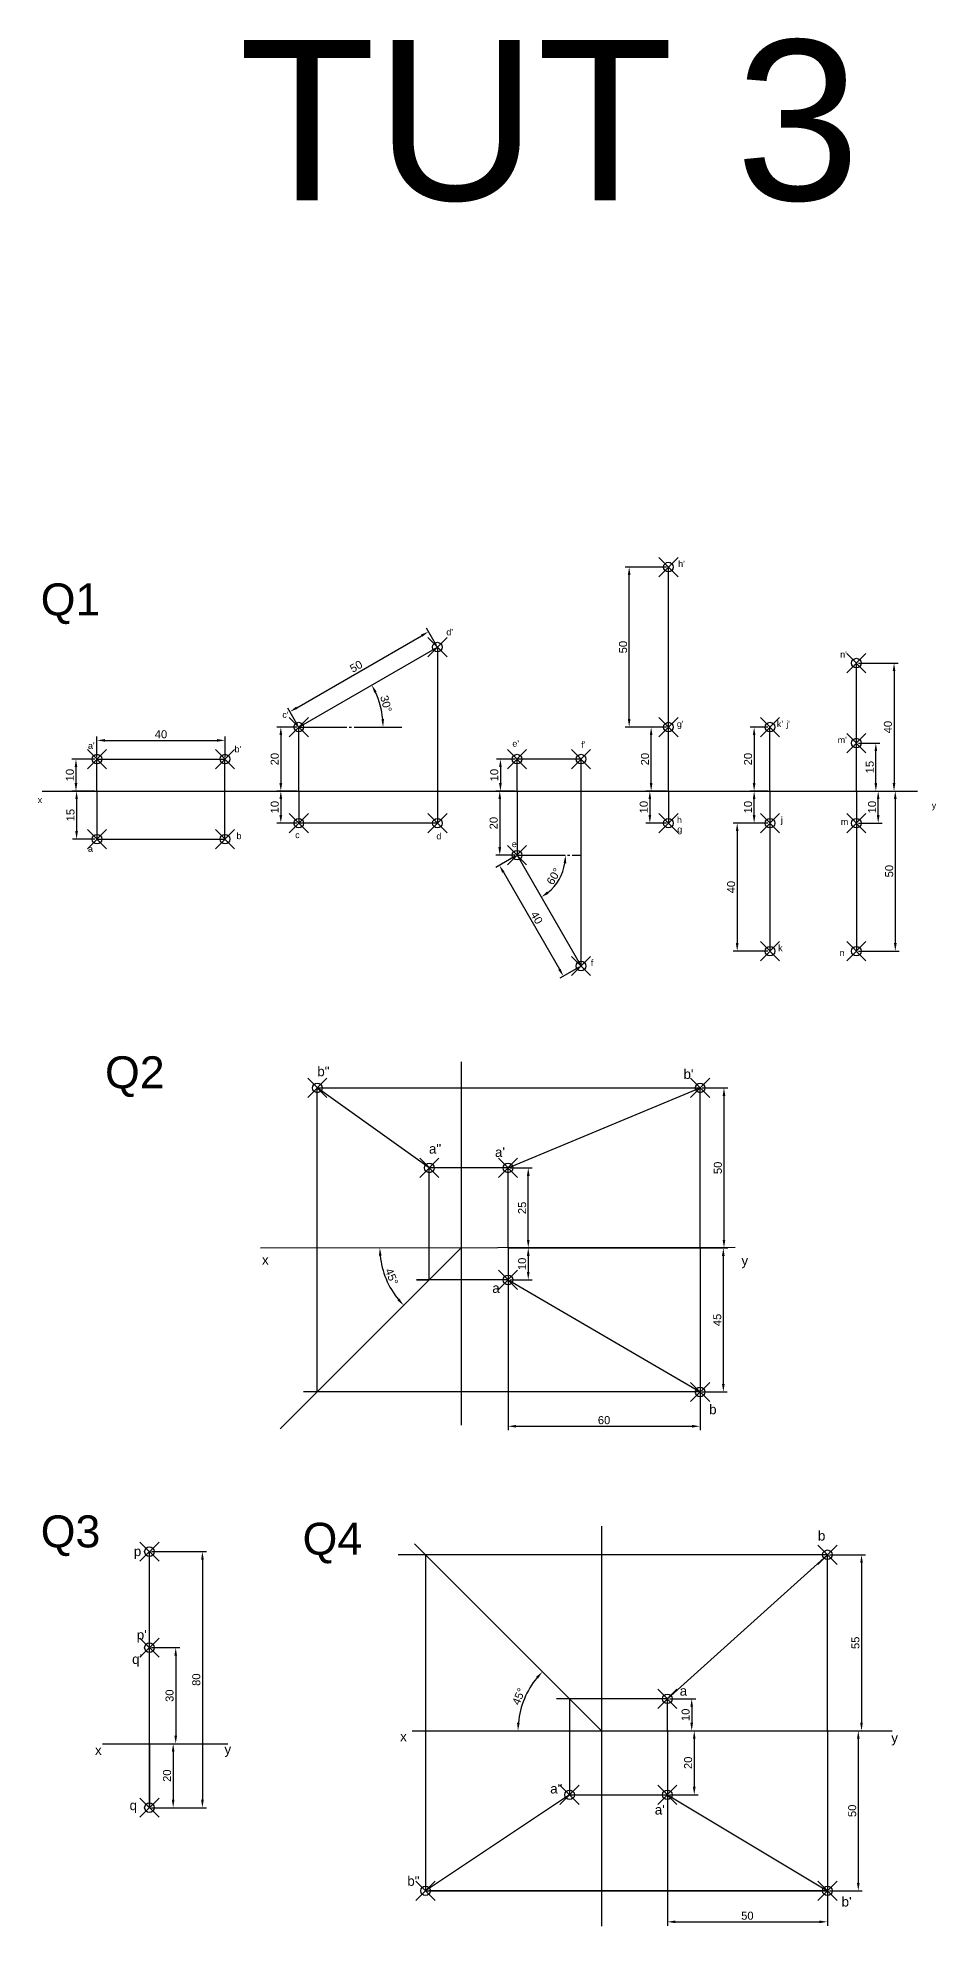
# Model space of a CAD drawing. Header units: millimetres. Extents: x 137 to 7220, y 7466 to 9893.
# Drawn here: x 1216 to 1496, y 9303 to 9893 of the extents above; entities that cross this region are included whole.
import ezdxf

# ---------------------------------------------------------------- set-up
doc = ezdxf.new("R2010")
doc.units = ezdxf.units.MM
doc.header["$PDMODE"] = 35
doc.header["$PDSIZE"] = 3
doc.linetypes.add('JIS_08_15', pattern=[17.25, 15, -0.75, 0.75, -0.75])
for name, color, linetype in [('Dimensions', 1, 'Continuous'), ('Projection', 140, 'Continuous'), ('Reference', 4, 'JIS_08_15'), ('Text', 7, 'Continuous')]:
    doc.layers.add(name, color=color, linetype=linetype)
doc.layers.add('Object', color=7, linetype='Continuous', lineweight=30)
doc.styles.get("Standard").update_dxf_attribs({"font": 'arial.ttf'})
doc.dimstyles.new('ISO-25', dxfattribs={"dimtxt": 2.5, "dimasz": 2.5, "dimexe": 1.25, "dimexo": 0.625, "dimtad": 1, "dimdec": 0, "dimtxsty": 'Standard', "dimcen": 2.5, "dimadec": 0, "dimazin": 0, "dimtfac": 1, "dimtdec": 0, "dimtmove": 0, "dimatfit": 3, "dimfxl": 1, "dimarcsym": 0})

# ---------------------------------------------------------------- blocks, each defined once
blk = doc.blocks.new('*D369')
at = {"layer": 'Defpoints', "color": 0, "transparency": 16777216}
for p in [(1234.13, 9667.4), (1227.57, 9657.4), (1234.13, 9657.4)]:
    blk.add_point(p, dxfattribs=at)
at = {"layer": 'Dimensions', "color": 0, "lineweight": -2, "transparency": 16777216}
for p, q in [((1233.5, 9667.4), (1226.32, 9667.4)), ((1227.57, 9664.9), (1227.57, 9659.9)), ((1233.5, 9657.4), (1226.32, 9657.4))]:
    blk.add_line(p, q, dxfattribs=at)
at = {"layer": 'Dimensions', "color": 0, "transparency": 16777216}
for points in [[(1227.15, 9664.9), (1227.99, 9664.9), (1227.57, 9667.4)], [(1227.15, 9659.9), (1227.99, 9659.9), (1227.57, 9657.4)]]:
    blk.add_solid(points, dxfattribs=at)
at = {"layer": 'Dimensions', "color": 0, "transparency": 16777216, "insert": (1225.67, 9662.4), "char_height": 2.5, "attachment_point": 5, "rotation": 90}
blk.add_mtext('10', dxfattribs=at)
blk = doc.blocks.new('*D370')
at = {"layer": 'Defpoints', "color": 0, "transparency": 16777216}
for p in [(1234.13, 9657.4), (1227.77, 9642.4), (1234.13, 9642.4)]:
    blk.add_point(p, dxfattribs=at)
at = {"layer": 'Dimensions', "color": 0, "lineweight": -2, "transparency": 16777216}
for p, q in [((1233.5, 9657.4), (1226.52, 9657.4)), ((1227.77, 9654.9), (1227.77, 9644.9)), ((1233.5, 9642.4), (1226.52, 9642.4))]:
    blk.add_line(p, q, dxfattribs=at)
at = {"layer": 'Dimensions', "color": 0, "transparency": 16777216}
for points in [[(1227.35, 9654.9), (1228.18, 9654.9), (1227.77, 9657.4)], [(1227.35, 9644.9), (1228.18, 9644.9), (1227.77, 9642.4)]]:
    blk.add_solid(points, dxfattribs=at)
at = {"layer": 'Dimensions', "color": 0, "transparency": 16777216, "insert": (1225.87, 9649.9), "char_height": 2.5, "attachment_point": 5, "rotation": 90}
blk.add_mtext('15', dxfattribs=at)
blk = doc.blocks.new('*D371')
at = {"layer": 'Defpoints', "color": 0, "transparency": 16777216}
for p in [(1274.13, 9673.26), (1234.13, 9667.4), (1274.13, 9667.4)]:
    blk.add_point(p, dxfattribs=at)
at = {"layer": 'Dimensions', "color": 0, "lineweight": -2, "transparency": 16777216}
for p, q in [((1234.13, 9668.02), (1234.13, 9674.51)), ((1236.63, 9673.26), (1271.63, 9673.26)), ((1274.13, 9668.02), (1274.13, 9674.51))]:
    blk.add_line(p, q, dxfattribs=at)
at = {"layer": 'Dimensions', "color": 0, "transparency": 16777216}
for points in [[(1236.63, 9673.67), (1236.63, 9672.84), (1234.13, 9673.26)], [(1271.63, 9673.67), (1271.63, 9672.84), (1274.13, 9673.26)]]:
    blk.add_solid(points, dxfattribs=at)
at = {"layer": 'Dimensions', "color": 0, "transparency": 16777216, "insert": (1254.13, 9675.16), "char_height": 2.5, "attachment_point": 5}
blk.add_mtext('40', dxfattribs=at)
blk = doc.blocks.new('*D372')
at = {"layer": 'Defpoints', "color": 0, "transparency": 16777216}
for p in [(1337.7, 9707.21), (1340.48, 9702.4), (1297.18, 9677.4)]:
    blk.add_point(p, dxfattribs=at)
at = {"layer": 'Dimensions', "color": 0, "lineweight": -2, "transparency": 16777216}
for p, q in [((1296.57, 9683.46), (1335.54, 9705.96)), ((1340.17, 9702.94), (1337.08, 9708.3)), ((1296.87, 9677.94), (1293.78, 9683.3))]:
    blk.add_line(p, q, dxfattribs=at)
at = {"layer": 'Dimensions', "color": 0, "transparency": 16777216}
for points in [[(1335.33, 9706.32), (1335.75, 9705.6), (1337.7, 9707.21)], [(1296.36, 9683.82), (1296.78, 9683.1), (1294.4, 9682.21)]]:
    blk.add_solid(points, dxfattribs=at)
at = {"layer": 'Dimensions', "color": 0, "transparency": 16777216, "insert": (1315.1, 9696.36), "char_height": 2.5, "attachment_point": 5, "rotation": 30}
blk.add_mtext('50', dxfattribs=at)
blk = doc.blocks.new('*D373')
at = {"layer": 'Defpoints', "color": 0, "transparency": 16777216}
for p in [(1297.18, 9677.4), (1291.57, 9657.4), (1297.18, 9657.4)]:
    blk.add_point(p, dxfattribs=at)
at = {"layer": 'Dimensions', "color": 0, "lineweight": -2, "transparency": 16777216}
for p, q in [((1296.56, 9677.4), (1290.32, 9677.4)), ((1291.57, 9674.9), (1291.57, 9659.9)), ((1296.56, 9657.4), (1290.32, 9657.4))]:
    blk.add_line(p, q, dxfattribs=at)
at = {"layer": 'Dimensions', "color": 0, "transparency": 16777216}
for points in [[(1291.15, 9674.9), (1291.99, 9674.9), (1291.57, 9677.4)], [(1291.15, 9659.9), (1291.99, 9659.9), (1291.57, 9657.4)]]:
    blk.add_solid(points, dxfattribs=at)
at = {"layer": 'Dimensions', "color": 0, "transparency": 16777216, "insert": (1289.67, 9667.4), "char_height": 2.5, "attachment_point": 5, "rotation": 90}
blk.add_mtext('20', dxfattribs=at)
blk = doc.blocks.new('*D374')
at = {"layer": 'Defpoints', "color": 0, "transparency": 16777216}
for p in [(1297.18, 9657.4), (1291.57, 9647.4), (1297.18, 9647.4)]:
    blk.add_point(p, dxfattribs=at)
at = {"layer": 'Dimensions', "color": 0, "lineweight": -2, "transparency": 16777216}
for p, q in [((1296.56, 9657.4), (1290.32, 9657.4)), ((1291.57, 9654.9), (1291.57, 9649.9)), ((1296.56, 9647.4), (1290.32, 9647.4))]:
    blk.add_line(p, q, dxfattribs=at)
at = {"layer": 'Dimensions', "color": 0, "transparency": 16777216}
for points in [[(1291.15, 9654.9), (1291.99, 9654.9), (1291.57, 9657.4)], [(1291.15, 9649.9), (1291.99, 9649.9), (1291.57, 9647.4)]]:
    blk.add_solid(points, dxfattribs=at)
at = {"layer": 'Dimensions', "color": 0, "transparency": 16777216, "insert": (1289.67, 9652.4), "char_height": 2.5, "attachment_point": 5, "rotation": 90}
blk.add_mtext('10', dxfattribs=at)
blk = doc.blocks.new('*D375')
at = {"layer": 'Defpoints', "color": 0, "transparency": 16777216}
for p in [(1365.36, 9667.4), (1360.17, 9657.4), (1365.36, 9657.4)]:
    blk.add_point(p, dxfattribs=at)
at = {"layer": 'Dimensions', "color": 0, "lineweight": -2, "transparency": 16777216}
for p, q in [((1364.74, 9667.4), (1358.92, 9667.4)), ((1360.17, 9664.9), (1360.17, 9659.9)), ((1364.74, 9657.4), (1358.92, 9657.4))]:
    blk.add_line(p, q, dxfattribs=at)
at = {"layer": 'Dimensions', "color": 0, "transparency": 16777216}
for points in [[(1359.75, 9664.9), (1360.58, 9664.9), (1360.17, 9667.4)], [(1359.75, 9659.9), (1360.58, 9659.9), (1360.17, 9657.4)]]:
    blk.add_solid(points, dxfattribs=at)
at = {"layer": 'Dimensions', "color": 0, "transparency": 16777216, "insert": (1358.26, 9662.4), "char_height": 2.5, "attachment_point": 5, "rotation": 90}
blk.add_mtext('10', dxfattribs=at)
blk = doc.blocks.new('*D344')
at = {"layer": 'Defpoints', "color": 0, "transparency": 16777216}
for p in [(1365.36, 9657.4), (1359.97, 9637.4), (1365.36, 9637.4)]:
    blk.add_point(p, dxfattribs=at)
at = {"layer": 'Dimensions', "color": 0, "lineweight": -2, "transparency": 16777216}
for p, q in [((1364.74, 9657.4), (1358.72, 9657.4)), ((1359.97, 9654.9), (1359.97, 9639.9)), ((1364.74, 9637.4), (1358.72, 9637.4))]:
    blk.add_line(p, q, dxfattribs=at)
at = {"layer": 'Dimensions', "color": 0, "transparency": 16777216}
for points in [[(1359.55, 9654.9), (1360.39, 9654.9), (1359.97, 9657.4)], [(1359.55, 9639.9), (1360.39, 9639.9), (1359.97, 9637.4)]]:
    blk.add_solid(points, dxfattribs=at)
at = {"layer": 'Dimensions', "color": 0, "transparency": 16777216, "insert": (1358.07, 9647.4), "char_height": 2.5, "attachment_point": 5, "rotation": 90}
blk.add_mtext('20', dxfattribs=at)
blk = doc.blocks.new('*D345')
at = {"layer": 'Defpoints', "color": 0, "transparency": 16777216}
for p in [(1365.36, 9637.4), (1379.85, 9599.58), (1385.36, 9602.76)]:
    blk.add_point(p, dxfattribs=at)
at = {"layer": 'Dimensions', "color": 0, "lineweight": -2, "transparency": 16777216}
for p, q in [((1364.82, 9637.08), (1358.77, 9633.59)), ((1361.1, 9632.05), (1378.6, 9601.74)), ((1384.82, 9602.44), (1378.77, 9598.95))]:
    blk.add_line(p, q, dxfattribs=at)
at = {"layer": 'Dimensions', "color": 0, "transparency": 16777216}
for points in [[(1361.46, 9632.26), (1360.74, 9631.84), (1359.85, 9634.22)], [(1378.96, 9601.95), (1378.24, 9601.53), (1379.85, 9599.58)]]:
    blk.add_solid(points, dxfattribs=at)
at = {"layer": 'Dimensions', "color": 0, "transparency": 16777216, "insert": (1371.5, 9617.85), "char_height": 2.5, "attachment_point": 5, "rotation": 300}
blk.add_mtext('40', dxfattribs=at)
blk = doc.blocks.new('*D346')
at = {"layer": 'Defpoints', "color": 0, "transparency": 16777216}
for p in [(1412.65, 9657.4), (1406.86, 9647.4), (1412.65, 9647.4)]:
    blk.add_point(p, dxfattribs=at)
at = {"layer": 'Dimensions', "color": 0, "lineweight": -2, "transparency": 16777216}
for p, q in [((1412.03, 9657.4), (1405.61, 9657.4)), ((1406.86, 9654.9), (1406.86, 9649.9)), ((1412.03, 9647.4), (1405.61, 9647.4))]:
    blk.add_line(p, q, dxfattribs=at)
at = {"layer": 'Dimensions', "color": 0, "transparency": 16777216}
for points in [[(1406.44, 9654.9), (1407.28, 9654.9), (1406.86, 9657.4)], [(1406.44, 9649.9), (1407.28, 9649.9), (1406.86, 9647.4)]]:
    blk.add_solid(points, dxfattribs=at)
at = {"layer": 'Dimensions', "color": 0, "transparency": 16777216, "insert": (1404.96, 9652.4), "char_height": 2.5, "attachment_point": 5, "rotation": 90}
blk.add_mtext('10', dxfattribs=at)
blk = doc.blocks.new('*D347')
at = {"layer": 'Defpoints', "color": 0, "transparency": 16777216}
for p in [(1407.25, 9677.4), (1412.65, 9677.4), (1412.65, 9657.4)]:
    blk.add_point(p, dxfattribs=at)
at = {"layer": 'Dimensions', "color": 0, "lineweight": -2, "transparency": 16777216}
for p, q in [((1412.03, 9677.4), (1406, 9677.4)), ((1407.25, 9659.9), (1407.25, 9674.9)), ((1412.03, 9657.4), (1406, 9657.4))]:
    blk.add_line(p, q, dxfattribs=at)
at = {"layer": 'Dimensions', "color": 0, "transparency": 16777216}
for points in [[(1406.84, 9674.9), (1407.67, 9674.9), (1407.25, 9677.4)], [(1406.84, 9659.9), (1407.67, 9659.9), (1407.25, 9657.4)]]:
    blk.add_solid(points, dxfattribs=at)
at = {"layer": 'Dimensions', "color": 0, "transparency": 16777216, "insert": (1405.35, 9667.4), "char_height": 2.5, "attachment_point": 5, "rotation": 90}
blk.add_mtext('20', dxfattribs=at)
blk = doc.blocks.new('*D348')
at = {"layer": 'Defpoints', "color": 0, "transparency": 16777216}
for p in [(1400.39, 9727.4), (1412.65, 9727.4), (1412.65, 9677.4)]:
    blk.add_point(p, dxfattribs=at)
at = {"layer": 'Dimensions', "color": 0, "lineweight": -2, "transparency": 16777216}
for p, q in [((1412.03, 9727.4), (1399.14, 9727.4)), ((1400.39, 9679.9), (1400.39, 9724.9)), ((1412.03, 9677.4), (1399.14, 9677.4))]:
    blk.add_line(p, q, dxfattribs=at)
at = {"layer": 'Dimensions', "color": 0, "transparency": 16777216}
for points in [[(1399.98, 9724.9), (1400.81, 9724.9), (1400.39, 9727.4)], [(1399.98, 9679.9), (1400.81, 9679.9), (1400.39, 9677.4)]]:
    blk.add_solid(points, dxfattribs=at)
at = {"layer": 'Dimensions', "color": 0, "transparency": 16777216, "insert": (1398.49, 9702.4), "char_height": 2.5, "attachment_point": 5, "rotation": 90}
blk.add_mtext('50', dxfattribs=at)
blk = doc.blocks.new('*D349')
at = {"layer": 'Defpoints', "color": 0, "transparency": 16777216}
for p in [(1444.38, 9677.4), (1439.44, 9657.4), (1444.38, 9657.4)]:
    blk.add_point(p, dxfattribs=at)
at = {"layer": 'Dimensions', "color": 0, "lineweight": -2, "transparency": 16777216}
for p, q in [((1443.75, 9677.4), (1438.19, 9677.4)), ((1439.44, 9674.9), (1439.44, 9659.9)), ((1443.75, 9657.4), (1438.19, 9657.4))]:
    blk.add_line(p, q, dxfattribs=at)
at = {"layer": 'Dimensions', "color": 0, "transparency": 16777216}
for points in [[(1439.02, 9674.9), (1439.85, 9674.9), (1439.44, 9677.4)], [(1439.02, 9659.9), (1439.85, 9659.9), (1439.44, 9657.4)]]:
    blk.add_solid(points, dxfattribs=at)
at = {"layer": 'Dimensions', "color": 0, "transparency": 16777216, "insert": (1437.54, 9667.4), "char_height": 2.5, "attachment_point": 5, "rotation": 90}
blk.add_mtext('20', dxfattribs=at)
blk = doc.blocks.new('*D350')
at = {"layer": 'Defpoints', "color": 0, "transparency": 16777216}
for p in [(1439.44, 9657.4), (1444.38, 9657.4), (1444.38, 9647.4)]:
    blk.add_point(p, dxfattribs=at)
at = {"layer": 'Dimensions', "color": 0, "lineweight": -2, "transparency": 16777216}
for p, q in [((1443.75, 9657.4), (1438.19, 9657.4)), ((1439.44, 9649.9), (1439.44, 9654.9)), ((1443.75, 9647.4), (1438.19, 9647.4))]:
    blk.add_line(p, q, dxfattribs=at)
at = {"layer": 'Dimensions', "color": 0, "transparency": 16777216}
for points in [[(1439.02, 9654.9), (1439.85, 9654.9), (1439.44, 9657.4)], [(1439.02, 9649.9), (1439.85, 9649.9), (1439.44, 9647.4)]]:
    blk.add_solid(points, dxfattribs=at)
at = {"layer": 'Dimensions', "color": 0, "transparency": 16777216, "insert": (1437.54, 9652.4), "char_height": 2.5, "attachment_point": 5, "rotation": 90}
blk.add_mtext('10', dxfattribs=at)
blk = doc.blocks.new('*D351')
at = {"layer": 'Defpoints', "color": 0, "transparency": 16777216}
for p in [(1444.38, 9647.4), (1434.15, 9607.4), (1444.38, 9607.4)]:
    blk.add_point(p, dxfattribs=at)
at = {"layer": 'Dimensions', "color": 0, "lineweight": -2, "transparency": 16777216}
for p, q in [((1443.75, 9647.4), (1432.9, 9647.4)), ((1434.15, 9644.9), (1434.15, 9609.9)), ((1443.75, 9607.4), (1432.9, 9607.4))]:
    blk.add_line(p, q, dxfattribs=at)
at = {"layer": 'Dimensions', "color": 0, "transparency": 16777216}
for points in [[(1433.73, 9644.9), (1434.56, 9644.9), (1434.15, 9647.4)], [(1433.73, 9609.9), (1434.56, 9609.9), (1434.15, 9607.4)]]:
    blk.add_solid(points, dxfattribs=at)
at = {"layer": 'Dimensions', "color": 0, "transparency": 16777216, "insert": (1432.25, 9627.4), "char_height": 2.5, "attachment_point": 5, "rotation": 90}
blk.add_mtext('40', dxfattribs=at)
blk = doc.blocks.new('*D352')
at = {"layer": 'Defpoints', "color": 0, "transparency": 16777216}
for p in [(1471.37, 9697.4), (1471.37, 9657.4), (1483.14, 9657.4)]:
    blk.add_point(p, dxfattribs=at)
at = {"layer": 'Dimensions', "color": 0, "lineweight": -2, "transparency": 16777216}
for p, q in [((1472, 9697.4), (1484.39, 9697.4)), ((1483.14, 9694.9), (1483.14, 9659.9)), ((1472, 9657.4), (1484.39, 9657.4))]:
    blk.add_line(p, q, dxfattribs=at)
at = {"layer": 'Dimensions', "color": 0, "transparency": 16777216}
for points in [[(1482.72, 9694.9), (1483.56, 9694.9), (1483.14, 9697.4)], [(1482.72, 9659.9), (1483.56, 9659.9), (1483.14, 9657.4)]]:
    blk.add_solid(points, dxfattribs=at)
at = {"layer": 'Dimensions', "color": 0, "transparency": 16777216, "insert": (1481.24, 9677.4), "char_height": 2.5, "attachment_point": 5, "rotation": 90}
blk.add_mtext('40', dxfattribs=at)
blk = doc.blocks.new('*D353')
at = {"layer": 'Defpoints', "color": 0, "transparency": 16777216}
for p in [(1471.37, 9657.4), (1471.37, 9607.4), (1483.53, 9607.4)]:
    blk.add_point(p, dxfattribs=at)
at = {"layer": 'Dimensions', "color": 0, "lineweight": -2, "transparency": 16777216}
for p, q in [((1472, 9657.4), (1484.78, 9657.4)), ((1483.53, 9654.9), (1483.53, 9609.9)), ((1472, 9607.4), (1484.78, 9607.4))]:
    blk.add_line(p, q, dxfattribs=at)
at = {"layer": 'Dimensions', "color": 0, "transparency": 16777216}
for points in [[(1483.11, 9654.9), (1483.95, 9654.9), (1483.53, 9657.4)], [(1483.11, 9609.9), (1483.95, 9609.9), (1483.53, 9607.4)]]:
    blk.add_solid(points, dxfattribs=at)
at = {"layer": 'Dimensions', "color": 0, "transparency": 16777216, "insert": (1481.63, 9632.4), "char_height": 2.5, "attachment_point": 5, "rotation": 90}
blk.add_mtext('50', dxfattribs=at)
blk = doc.blocks.new('*D354')
at = {"layer": 'Defpoints', "color": 0, "transparency": 16777216}
for p in [(1471.37, 9657.4), (1478.19, 9657.4), (1471.37, 9647.4)]:
    blk.add_point(p, dxfattribs=at)
at = {"layer": 'Dimensions', "color": 0, "lineweight": -2, "transparency": 16777216}
for p, q in [((1472, 9657.4), (1479.44, 9657.4)), ((1478.19, 9649.9), (1478.19, 9654.9)), ((1472, 9647.4), (1479.44, 9647.4))]:
    blk.add_line(p, q, dxfattribs=at)
at = {"layer": 'Dimensions', "color": 0, "transparency": 16777216}
for points in [[(1477.78, 9654.9), (1478.61, 9654.9), (1478.19, 9657.4)], [(1477.78, 9649.9), (1478.61, 9649.9), (1478.19, 9647.4)]]:
    blk.add_solid(points, dxfattribs=at)
at = {"layer": 'Dimensions', "color": 0, "transparency": 16777216, "insert": (1476.29, 9652.4), "char_height": 2.5, "attachment_point": 5, "rotation": 90}
blk.add_mtext('10', dxfattribs=at)
blk = doc.blocks.new('*D355')
at = {"layer": 'Defpoints', "color": 0, "transparency": 16777216}
for p in [(1471.37, 9672.4), (1477.46, 9672.4), (1471.37, 9657.4)]:
    blk.add_point(p, dxfattribs=at)
at = {"layer": 'Dimensions', "color": 0, "lineweight": -2, "transparency": 16777216}
for p, q in [((1472, 9672.4), (1478.71, 9672.4)), ((1477.46, 9659.9), (1477.46, 9669.9)), ((1472, 9657.4), (1478.71, 9657.4))]:
    blk.add_line(p, q, dxfattribs=at)
at = {"layer": 'Dimensions', "color": 0, "transparency": 16777216}
for points in [[(1477.04, 9669.9), (1477.87, 9669.9), (1477.46, 9672.4)], [(1477.04, 9659.9), (1477.87, 9659.9), (1477.46, 9657.4)]]:
    blk.add_solid(points, dxfattribs=at)
at = {"layer": 'Dimensions', "color": 0, "transparency": 16777216, "insert": (1475.56, 9664.9), "char_height": 2.5, "attachment_point": 5, "rotation": 90}
blk.add_mtext('15', dxfattribs=at)
blk = doc.blocks.new('*D356')
at = {"layer": 'Defpoints', "color": 0, "transparency": 16777216}
for p in [(1340.48, 9702.4), (1297.18, 9677.4), (1297.18, 9677.4), (1323.11, 9681.97), (1329.39, 9677.4)]:
    blk.add_point(p, dxfattribs=at)
at = {"layer": 'Dimensions', "color": 0, "lineweight": -2, "transparency": 16777216}
blk.add_arc((1297.18, 9677.4), 26.33, 5.44269, 24.55731, dxfattribs=at)
at = {"layer": 'Dimensions', "color": 0, "transparency": 16777216}
for points in [[(1320.76, 9688.15), (1321.5, 9688.53), (1319.98, 9690.56)], [(1323.81, 9679.91), (1322.98, 9679.87), (1323.51, 9677.4)]]:
    blk.add_solid(points, dxfattribs=at)
at = {"layer": 'Dimensions', "color": 0, "transparency": 16777216, "insert": (1324.45, 9684.7), "char_height": 2.5, "attachment_point": 5, "rotation": 285}
blk.add_mtext('30°', dxfattribs=at)
blk = doc.blocks.new('*D357')
at = {"layer": 'Defpoints', "color": 0, "transparency": 16777216}
for p in [(1365.36, 9637.4), (1365.36, 9637.4), (1385.36, 9637.4), (1376.98, 9627.65), (1385.36, 9602.76)]:
    blk.add_point(p, dxfattribs=at)
at = {"layer": 'Dimensions', "color": 0, "lineweight": -2, "transparency": 16777216}
blk.add_arc((1365.36, 9637.4), 15.16, 309.45744, 350.54256, dxfattribs=at)
at = {"layer": 'Dimensions', "color": 0, "transparency": 16777216}
for points in [[(1379.9, 9634.94), (1380.73, 9634.87), (1380.52, 9637.4)], [(1375.23, 9625.35), (1374.76, 9626.03), (1372.94, 9624.27)]]:
    blk.add_solid(points, dxfattribs=at)
at = {"layer": 'Dimensions', "color": 0, "transparency": 16777216, "insert": (1376.84, 9630.77), "char_height": 2.5, "attachment_point": 5, "rotation": 60}
blk.add_mtext('60°', dxfattribs=at)
blk = doc.blocks.new('*D358')
at = {"layer": 'Defpoints', "color": 0, "transparency": 16777216}
for p in [(1362.55, 9539.69), (1368.86, 9539.69), (1362.55, 9514.69)]:
    blk.add_point(p, dxfattribs=at)
at = {"layer": 'Dimensions', "color": 0, "lineweight": -2, "transparency": 16777216}
for p, q in [((1363.18, 9539.69), (1370.11, 9539.69)), ((1368.86, 9517.19), (1368.86, 9537.19)), ((1363.18, 9514.69), (1370.11, 9514.69))]:
    blk.add_line(p, q, dxfattribs=at)
at = {"layer": 'Dimensions', "color": 0, "transparency": 16777216}
for points in [[(1368.45, 9537.19), (1369.28, 9537.19), (1368.86, 9539.69)], [(1368.45, 9517.19), (1369.28, 9517.19), (1368.86, 9514.69)]]:
    blk.add_solid(points, dxfattribs=at)
at = {"layer": 'Dimensions', "color": 0, "transparency": 16777216, "insert": (1366.96, 9527.19), "char_height": 2.5, "attachment_point": 5, "rotation": 90}
blk.add_mtext('25', dxfattribs=at)
blk = doc.blocks.new('*D359')
at = {"layer": 'Defpoints', "color": 0, "transparency": 16777216}
for p in [(1362.55, 9514.69), (1362.55, 9504.69), (1368.86, 9504.69)]:
    blk.add_point(p, dxfattribs=at)
at = {"layer": 'Dimensions', "color": 0, "lineweight": -2, "transparency": 16777216}
for p, q in [((1363.18, 9514.69), (1370.11, 9514.69)), ((1368.86, 9512.19), (1368.86, 9507.19)), ((1363.18, 9504.69), (1370.11, 9504.69))]:
    blk.add_line(p, q, dxfattribs=at)
at = {"layer": 'Dimensions', "color": 0, "transparency": 16777216}
for points in [[(1368.45, 9512.19), (1369.28, 9512.19), (1368.86, 9514.69)], [(1368.45, 9507.19), (1369.28, 9507.19), (1368.86, 9504.69)]]:
    blk.add_solid(points, dxfattribs=at)
at = {"layer": 'Dimensions', "color": 0, "transparency": 16777216, "insert": (1366.96, 9509.69), "char_height": 2.5, "attachment_point": 5, "rotation": 90}
blk.add_mtext('10', dxfattribs=at)
blk = doc.blocks.new('*D360')
at = {"layer": 'Defpoints', "color": 0, "transparency": 16777216}
for p in [(1422.55, 9564.69), (1422.55, 9514.69), (1430.01, 9514.69)]:
    blk.add_point(p, dxfattribs=at)
at = {"layer": 'Dimensions', "color": 0, "lineweight": -2, "transparency": 16777216}
for p, q in [((1423.18, 9564.69), (1431.26, 9564.69)), ((1430.01, 9562.19), (1430.01, 9517.19)), ((1423.18, 9514.69), (1431.26, 9514.69))]:
    blk.add_line(p, q, dxfattribs=at)
at = {"layer": 'Dimensions', "color": 0, "transparency": 16777216}
for points in [[(1429.59, 9562.19), (1430.42, 9562.19), (1430.01, 9564.69)], [(1429.59, 9517.19), (1430.42, 9517.19), (1430.01, 9514.69)]]:
    blk.add_solid(points, dxfattribs=at)
at = {"layer": 'Dimensions', "color": 0, "transparency": 16777216, "insert": (1428.11, 9539.69), "char_height": 2.5, "attachment_point": 5, "rotation": 90}
blk.add_mtext('50', dxfattribs=at)
blk = doc.blocks.new('*D361')
at = {"layer": 'Defpoints', "color": 0, "transparency": 16777216}
for p in [(1422.55, 9514.69), (1422.55, 9469.69), (1429.81, 9469.69)]:
    blk.add_point(p, dxfattribs=at)
at = {"layer": 'Dimensions', "color": 0, "lineweight": -2, "transparency": 16777216}
for p, q in [((1423.18, 9514.69), (1431.06, 9514.69)), ((1429.81, 9512.19), (1429.81, 9472.19)), ((1423.18, 9469.69), (1431.06, 9469.69))]:
    blk.add_line(p, q, dxfattribs=at)
at = {"layer": 'Dimensions', "color": 0, "transparency": 16777216}
for points in [[(1429.39, 9512.19), (1430.23, 9512.19), (1429.81, 9514.69)], [(1429.39, 9472.19), (1430.23, 9472.19), (1429.81, 9469.69)]]:
    blk.add_solid(points, dxfattribs=at)
at = {"layer": 'Dimensions', "color": 0, "transparency": 16777216, "insert": (1427.91, 9492.19), "char_height": 2.5, "attachment_point": 5, "rotation": 90}
blk.add_mtext('45', dxfattribs=at)
blk = doc.blocks.new('*D362')
at = {"layer": 'Defpoints', "color": 0, "transparency": 16777216}
for p in [(1285.19, 9514.69), (1347.96, 9514.69), (1433.56, 9514.93), (1323.37, 9508.15), (1291.38, 9458.11)]:
    blk.add_point(p, dxfattribs=at)
at = {"layer": 'Dimensions', "color": 0, "lineweight": -2, "transparency": 16777216}
blk.add_arc((1348.06, 9514.79), 25.56, 185.6992, 219.39446, dxfattribs=at)
at = {"layer": 'Dimensions', "color": 0, "transparency": 16777216}
for points in [[(1322.21, 9512.23), (1323.04, 9512.27), (1322.5, 9514.75)], [(1328.61, 9498.85), (1327.99, 9498.29), (1329.98, 9496.71)]]:
    blk.add_solid(points, dxfattribs=at)
at = {"layer": 'Dimensions', "color": 0, "transparency": 16777216, "insert": (1326.2, 9505.71), "char_height": 2.5, "attachment_point": 5, "rotation": 292.54683}
blk.add_mtext('45°', dxfattribs=at)
blk = doc.blocks.new('*D363')
at = {"layer": 'Defpoints', "color": 0, "transparency": 16777216}
for p in [(1250.52, 9419.79), (1250.52, 9339.79), (1267.07, 9339.79)]:
    blk.add_point(p, dxfattribs=at)
at = {"layer": 'Dimensions', "color": 0, "lineweight": -2, "transparency": 16777216}
for p, q in [((1251.15, 9419.79), (1268.32, 9419.79)), ((1267.07, 9417.29), (1267.07, 9342.29)), ((1251.15, 9339.79), (1268.32, 9339.79))]:
    blk.add_line(p, q, dxfattribs=at)
at = {"layer": 'Dimensions', "color": 0, "transparency": 16777216}
for points in [[(1266.66, 9417.29), (1267.49, 9417.29), (1267.07, 9419.79)], [(1266.66, 9342.29), (1267.49, 9342.29), (1267.07, 9339.79)]]:
    blk.add_solid(points, dxfattribs=at)
at = {"layer": 'Dimensions', "color": 0, "transparency": 16777216, "insert": (1265.17, 9379.79), "char_height": 2.5, "attachment_point": 5, "rotation": 90}
blk.add_mtext('80', dxfattribs=at)
blk = doc.blocks.new('*D364')
at = {"layer": 'Defpoints', "color": 0, "transparency": 16777216}
for p in [(1250.52, 9389.79), (1250.52, 9359.79), (1258.73, 9359.79)]:
    blk.add_point(p, dxfattribs=at)
at = {"layer": 'Dimensions', "color": 0, "lineweight": -2, "transparency": 16777216}
for p, q in [((1251.15, 9389.79), (1259.98, 9389.79)), ((1258.73, 9387.29), (1258.73, 9362.29)), ((1251.15, 9359.79), (1259.98, 9359.79))]:
    blk.add_line(p, q, dxfattribs=at)
at = {"layer": 'Dimensions', "color": 0, "transparency": 16777216}
for points in [[(1258.31, 9387.29), (1259.14, 9387.29), (1258.73, 9389.79)], [(1258.31, 9362.29), (1259.14, 9362.29), (1258.73, 9359.79)]]:
    blk.add_solid(points, dxfattribs=at)
at = {"layer": 'Dimensions', "color": 0, "transparency": 16777216, "insert": (1256.82, 9374.79), "char_height": 2.5, "attachment_point": 5, "rotation": 90}
blk.add_mtext('30', dxfattribs=at)
blk = doc.blocks.new('*D365')
at = {"layer": 'Defpoints', "color": 0, "transparency": 16777216}
for p in [(1250.52, 9359.79), (1250.52, 9339.79), (1257.93, 9339.79)]:
    blk.add_point(p, dxfattribs=at)
at = {"layer": 'Dimensions', "color": 0, "lineweight": -2, "transparency": 16777216}
for p, q in [((1251.15, 9359.79), (1259.18, 9359.79)), ((1257.93, 9357.29), (1257.93, 9342.29)), ((1251.15, 9339.79), (1259.18, 9339.79))]:
    blk.add_line(p, q, dxfattribs=at)
at = {"layer": 'Dimensions', "color": 0, "transparency": 16777216}
for points in [[(1257.52, 9357.29), (1258.35, 9357.29), (1257.93, 9359.79)], [(1257.52, 9342.29), (1258.35, 9342.29), (1257.93, 9339.79)]]:
    blk.add_solid(points, dxfattribs=at)
at = {"layer": 'Dimensions', "color": 0, "transparency": 16777216, "insert": (1256.03, 9349.79), "char_height": 2.5, "attachment_point": 5, "rotation": 90}
blk.add_mtext('20', dxfattribs=at)
blk = doc.blocks.new('*D366')
at = {"layer": 'Defpoints', "color": 0, "transparency": 16777216}
for p in [(1412.32, 9373.81), (1412.32, 9363.81), (1419.93, 9363.81)]:
    blk.add_point(p, dxfattribs=at)
at = {"layer": 'Dimensions', "color": 0, "lineweight": -2, "transparency": 16777216}
for p, q in [((1412.95, 9373.81), (1421.18, 9373.81)), ((1419.93, 9371.31), (1419.93, 9366.31)), ((1412.95, 9363.81), (1421.18, 9363.81))]:
    blk.add_line(p, q, dxfattribs=at)
at = {"layer": 'Dimensions', "color": 0, "transparency": 16777216}
for points in [[(1419.51, 9371.31), (1420.34, 9371.31), (1419.93, 9373.81)], [(1419.51, 9366.31), (1420.34, 9366.31), (1419.93, 9363.81)]]:
    blk.add_solid(points, dxfattribs=at)
at = {"layer": 'Dimensions', "color": 0, "transparency": 16777216, "insert": (1418.03, 9368.81), "char_height": 2.5, "attachment_point": 5, "rotation": 90}
blk.add_mtext('10', dxfattribs=at)
blk = doc.blocks.new('*D367')
at = {"layer": 'Defpoints', "color": 0, "transparency": 16777216}
for p in [(1412.32, 9363.81), (1412.32, 9343.81), (1420.73, 9343.81)]:
    blk.add_point(p, dxfattribs=at)
at = {"layer": 'Dimensions', "color": 0, "lineweight": -2, "transparency": 16777216}
for p, q in [((1412.95, 9363.81), (1421.98, 9363.81)), ((1420.73, 9361.31), (1420.73, 9346.31)), ((1412.95, 9343.81), (1421.98, 9343.81))]:
    blk.add_line(p, q, dxfattribs=at)
at = {"layer": 'Dimensions', "color": 0, "transparency": 16777216}
for points in [[(1420.31, 9361.31), (1421.14, 9361.31), (1420.73, 9363.81)], [(1420.31, 9346.31), (1421.14, 9346.31), (1420.73, 9343.81)]]:
    blk.add_solid(points, dxfattribs=at)
at = {"layer": 'Dimensions', "color": 0, "transparency": 16777216, "insert": (1418.82, 9353.81), "char_height": 2.5, "attachment_point": 5, "rotation": 90}
blk.add_mtext('20', dxfattribs=at)
blk = doc.blocks.new('*D368')
at = {"layer": 'Defpoints', "color": 0, "transparency": 16777216}
for p in [(1462.32, 9418.81), (1462.32, 9363.81), (1472.98, 9363.81)]:
    blk.add_point(p, dxfattribs=at)
at = {"layer": 'Dimensions', "color": 0, "lineweight": -2, "transparency": 16777216}
for p, q in [((1462.95, 9418.81), (1474.23, 9418.81)), ((1472.98, 9416.31), (1472.98, 9366.31)), ((1462.95, 9363.81), (1474.23, 9363.81))]:
    blk.add_line(p, q, dxfattribs=at)
at = {"layer": 'Dimensions', "color": 0, "transparency": 16777216}
for points in [[(1472.56, 9416.31), (1473.39, 9416.31), (1472.98, 9418.81)], [(1472.56, 9366.31), (1473.39, 9366.31), (1472.98, 9363.81)]]:
    blk.add_solid(points, dxfattribs=at)
at = {"layer": 'Dimensions', "color": 0, "transparency": 16777216, "insert": (1471.08, 9391.31), "char_height": 2.5, "attachment_point": 5, "rotation": 90}
blk.add_mtext('55', dxfattribs=at)
blk = doc.blocks.new('*D376')
at = {"layer": 'Defpoints', "color": 0, "transparency": 16777216}
for p in [(1462.32, 9363.81), (1462.32, 9313.81), (1471.98, 9313.81)]:
    blk.add_point(p, dxfattribs=at)
at = {"layer": 'Dimensions', "color": 0, "lineweight": -2, "transparency": 16777216}
for p, q in [((1462.95, 9363.81), (1473.23, 9363.81)), ((1471.98, 9361.31), (1471.98, 9316.31)), ((1462.95, 9313.81), (1473.23, 9313.81))]:
    blk.add_line(p, q, dxfattribs=at)
at = {"layer": 'Dimensions', "color": 0, "transparency": 16777216}
for points in [[(1471.56, 9361.31), (1472.4, 9361.31), (1471.98, 9363.81)], [(1471.56, 9316.31), (1472.4, 9316.31), (1471.98, 9313.81)]]:
    blk.add_solid(points, dxfattribs=at)
at = {"layer": 'Dimensions', "color": 0, "transparency": 16777216, "insert": (1470.08, 9338.81), "char_height": 2.5, "attachment_point": 5, "rotation": 90}
blk.add_mtext('50', dxfattribs=at)
blk = doc.blocks.new('*D377')
at = {"layer": 'Defpoints', "color": 0, "transparency": 16777216}
for p in [(1333.33, 9422.26), (1369.16, 9376.87), (1332.57, 9363.81), (1391.78, 9363.81), (1450.98, 9363.81)]:
    blk.add_point(p, dxfattribs=at)
at = {"layer": 'Dimensions', "color": 0, "lineweight": -2, "transparency": 16777216}
blk.add_arc((1391.78, 9363.81), 26.12, 140.48641, 174.51359, dxfattribs=at)
at = {"layer": 'Dimensions', "color": 0, "transparency": 16777216}
for points in [[(1371.32, 9380.71), (1371.94, 9380.15), (1373.31, 9382.28)], [(1366.19, 9366.29), (1365.36, 9366.33), (1365.66, 9363.81)]]:
    blk.add_solid(points, dxfattribs=at)
at = {"layer": 'Dimensions', "color": 0, "transparency": 16777216, "insert": (1365.89, 9374.53), "char_height": 2.5, "attachment_point": 5, "rotation": 67.5}
blk.add_mtext('45°', dxfattribs=at)
blk = doc.blocks.new('*D378')
at = {"layer": 'Defpoints', "color": 0, "transparency": 16777216}
for p in [(1412.32, 9363.81), (1462.32, 9363.81), (1462.32, 9304.13)]:
    blk.add_point(p, dxfattribs=at)
at = {"layer": 'Dimensions', "color": 0, "lineweight": -2, "transparency": 16777216}
for p, q in [((1412.32, 9363.19), (1412.32, 9302.88)), ((1462.32, 9363.19), (1462.32, 9302.88)), ((1414.82, 9304.13), (1459.82, 9304.13))]:
    blk.add_line(p, q, dxfattribs=at)
at = {"layer": 'Dimensions', "color": 0, "transparency": 16777216}
for points in [[(1414.82, 9304.55), (1414.82, 9303.71), (1412.32, 9304.13)], [(1459.82, 9304.55), (1459.82, 9303.71), (1462.32, 9304.13)]]:
    blk.add_solid(points, dxfattribs=at)
at = {"layer": 'Dimensions', "color": 0, "transparency": 16777216, "insert": (1437.32, 9306.03), "char_height": 2.5, "attachment_point": 5}
blk.add_mtext('50', dxfattribs=at)
blk = doc.blocks.new('*D341')
at = {"layer": 'Defpoints', "color": 0, "transparency": 16777216}
for p in [(1362.55, 9514.69), (1422.55, 9514.91), (1422.55, 9458.96)]:
    blk.add_point(p, dxfattribs=at)
at = {"layer": 'Dimensions', "color": 0, "lineweight": -2, "transparency": 16777216}
for p, q in [((1362.55, 9514.06), (1362.55, 9457.71)), ((1422.55, 9514.29), (1422.55, 9457.71)), ((1365.05, 9458.96), (1420.05, 9458.96))]:
    blk.add_line(p, q, dxfattribs=at)
at = {"layer": 'Dimensions', "color": 0, "transparency": 16777216}
for points in [[(1365.05, 9459.38), (1365.05, 9458.55), (1362.55, 9458.96)], [(1420.05, 9459.38), (1420.05, 9458.55), (1422.55, 9458.96)]]:
    blk.add_solid(points, dxfattribs=at)
at = {"layer": 'Dimensions', "color": 0, "transparency": 16777216, "insert": (1392.55, 9460.86), "char_height": 2.5, "attachment_point": 5}
blk.add_mtext('60', dxfattribs=at)

msp = doc.modelspace()

# ---------------------------------------------------------------- linework, layer by layer
at = {"layer": 'Object'}
for p, q in [((1412.651, 9677.397), (1412.651, 9727.397)), ((1297.182, 9677.397), (1340.484, 9702.397)), ((1471.371, 9672.397), (1471.371, 9697.397)), ((1234.128, 9667.397), (1274.128, 9667.397)), ((1385.36, 9667.397), (1365.36, 9667.397)), ((1216.985, 9657.397), (1490.484, 9657.397)), ((1340.484, 9647.397), (1297.182, 9647.397)), ((1444.375, 9647.397), (1444.375, 9607.397)), ((1471.371, 9647.397), (1471.371, 9607.397)), ((1234.128, 9642.397), (1274.128, 9642.397)), ((1365.36, 9637.397), (1385.36, 9602.756)), ((1347.956, 9572.835), (1347.956, 9459.298)), ((1337.956, 9539.687), (1302.956, 9564.687)), ((1362.551, 9539.687), (1422.551, 9564.687)), ((1285.195, 9514.687), (1433.559, 9514.929)), ((1347.956, 9514.687), (1291.384, 9458.115)), ((1362.551, 9514.687), (1422.551, 9514.687)), ((1422.551, 9514.687), (1430.007, 9514.687)), ((1362.551, 9504.687), (1422.551, 9469.687)), ((1391.787, 9427.726), (1391.787, 9302.757)), ((1250.524, 9339.787), (1250.524, 9419.787)), ((1391.776, 9363.812), (1333.327, 9422.261)), ((1412.324, 9373.812), (1462.324, 9418.812)), ((1250.524, 9359.787), (1250.524, 9389.787)), ((1332.574, 9363.812), (1450.979, 9363.812)), ((1412.324, 9363.812), (1482.551, 9363.812)), ((1462.324, 9363.812), (1470.166, 9363.812)), ((1235.876, 9359.787), (1275.021, 9359.787)), ((1250.524, 9359.787), (1250.524, 9339.787)), ((1381.776, 9343.812), (1336.776, 9313.812)), ((1412.324, 9343.812), (1462.324, 9313.812))]:
    msp.add_line(p, q, dxfattribs=at)
for p in [(1302.956, 9564.687), (1422.551, 9564.687), (1337.956, 9539.687), (1362.551, 9539.687), (1362.551, 9504.687), (1422.551, 9469.687), (1250.524, 9419.787), (1462.324, 9418.812), (1250.524, 9389.787), (1412.324, 9373.812), (1381.776, 9343.812), (1412.324, 9343.812), (1250.524, 9339.787), (1336.776, 9313.812), (1462.324, 9313.812)]:
    msp.add_point(p, dxfattribs=at)
at = {"layer": 'Projection'}
for p, q in [((1340.484, 9702.397), (1340.484, 9647.397)), ((1297.182, 9657.397), (1297.182, 9677.397)), ((1412.651, 9657.397), (1412.651, 9677.397)), ((1444.375, 9657.397), (1444.375, 9677.397)), ((1471.371, 9657.397), (1471.371, 9672.397)), ((1471.371, 9657.397), (1471.371, 9672.397)), ((1234.128, 9657.397), (1234.128, 9667.397)), ((1274.128, 9642.397), (1274.128, 9667.397)), ((1365.36, 9657.397), (1365.36, 9667.397)), ((1385.36, 9602.756), (1385.36, 9667.397)), ((1234.128, 9657.397), (1234.128, 9642.397)), ((1297.182, 9657.397), (1297.182, 9647.397)), ((1365.36, 9657.397), (1365.36, 9637.397)), ((1412.651, 9657.397), (1412.651, 9647.397)), ((1444.375, 9657.397), (1444.375, 9647.397)), ((1471.371, 9657.397), (1471.371, 9647.397)), ((1471.371, 9657.397), (1471.371, 9647.397)), ((1302.956, 9469.687), (1302.956, 9564.687)), ((1302.956, 9564.687), (1422.551, 9564.687)), ((1422.551, 9514.687), (1422.551, 9564.687)), ((1337.956, 9504.687), (1337.956, 9539.687)), ((1362.551, 9539.687), (1337.956, 9539.687)), ((1362.551, 9514.687), (1362.551, 9539.687)), ((1362.551, 9514.687), (1362.551, 9504.687)), ((1422.551, 9514.687), (1422.551, 9469.687)), ((1362.551, 9504.687), (1333.952, 9504.687)), ((1333.952, 9504.687), (1337.956, 9504.687)), ((1422.551, 9469.687), (1298.646, 9469.687)), ((1462.324, 9418.812), (1328.186, 9418.812)), ((1336.776, 9418.812), (1336.776, 9313.812)), ((1462.324, 9363.812), (1462.324, 9418.812)), ((1412.324, 9373.812), (1377.647, 9373.812)), ((1381.776, 9373.812), (1381.776, 9343.812)), ((1412.324, 9363.812), (1412.324, 9373.812)), ((1412.324, 9363.812), (1412.324, 9343.812)), ((1462.324, 9363.812), (1462.324, 9313.812)), ((1381.776, 9343.812), (1412.324, 9343.812)), ((1336.776, 9313.812), (1462.324, 9313.812)), ((1462.324, 9313.812), (1337.959, 9313.812))]:
    msp.add_line(p, q, dxfattribs=at)
at = {"layer": 'Reference'}
for p, q in [((1297.182, 9677.397), (1329.389, 9677.397)), ((1365.36, 9637.397), (1385.36, 9637.397))]:
    msp.add_line(p, q, dxfattribs=at)
at = {"layer": 'Text'}
for p in [(1412.651, 9727.397), (1340.484, 9702.397), (1471.371, 9697.397), (1297.182, 9677.397), (1412.651, 9677.397), (1444.375, 9677.397), (1234.128, 9667.397), (1274.128, 9667.397), (1365.36, 9667.397), (1385.36, 9667.397), (1471.371, 9672.397), (1297.182, 9647.397), (1340.484, 9647.397), (1412.651, 9647.397), (1444.375, 9647.397), (1471.371, 9647.397), (1234.128, 9642.397), (1274.128, 9642.397), (1365.36, 9637.397), (1385.36, 9602.756), (1444.375, 9607.397), (1471.371, 9607.397)]:
    msp.add_point(p, dxfattribs=at)

# ---------------------------------------------------------------- texts
at = {"layer": 'Object'}
for s, height, p in [('TUT 3', 50, (1278.492, 9842.028)), ('b"', 3, (1302.956, 9568.333)), ("b'", 3, (1417.37, 9567.492)), ('a"', 3, (1337.844, 9544.154)), ("a'", 3, (1358.462, 9543.103)), ('x', 3, (1285.669, 9509.463)), ('y', 3, (1435.463, 9509.252)), ('a', 3, (1357.621, 9500.632)), ('b', 3, (1425.365, 9462.714)), ('b', 3, (1459.354, 9423.251)), ('p', 3, (1245.634, 9418.401)), ("p'", 3, (1246.556, 9392.296)), ("q'", 3, (1245.108, 9384.706)), ('a', 3, (1416.178, 9374.796)), ('x', 3, (1233.518, 9356.276)), ('y', 3, (1273.951, 9356.54)), ('x', 3, (1328.832, 9360.525)), ('y', 3, (1482.27, 9360.129)), ('a"', 3, (1375.719, 9344.236)), ('q', 3, (1244.317, 9339.034)), ("a'", 3, (1408.387, 9337.656)), ('b"', 3, (1331.077, 9315.393)), ("b'", 3, (1466.755, 9308.913))]:
    msp.add_text(s, height=height, dxfattribs=at).set_placement(p)
at = {"layer": 'Text'}
for s, height, p in [("h'", 2, (1415.699, 9727.397)), ('Q1', 10, (1216.551, 9712.294)), ("d'", 2, (1343.277, 9706.1)), ("n'", 2, (1466.319, 9699.111)), ("c'", 2, (1292.05, 9680.276)), ("g'", 2, (1415.307, 9677.397)), ("k'", 2, (1446.542, 9677.397)), ("j'", 2, (1449.469, 9677.397)), ("a'", 2, (1231.321, 9670.597)), ("b'", 2, (1277.084, 9669.506)), ("e'", 2, (1363.902, 9671.264)), ("f'", 2, (1385.36, 9670.911)), ("m'", 2, (1465.535, 9672.397)), ('x', 2, (1215.606, 9653.678)), ('y', 2, (1494.929, 9651.978)), ('h', 2, (1415.307, 9647.397)), ('j', 2, (1447.774, 9647.397)), ('m', 2, (1466.515, 9646.824)), ('b', 2, (1277.724, 9642.397)), ('c', 2, (1296.076, 9642.711)), ('d', 2, (1340.166, 9642.319)), ('e', 2, (1363.72, 9639.897)), ('g', 2, (1415.422, 9644.49)), ('a', 2, (1231.321, 9638.403)), ('k', 2, (1446.928, 9607.397)), ('n', 2, (1466.123, 9605.894)), ('f', 2, (1388.397, 9602.756)), ('Q2', 10, (1236.645, 9564.551)), ('Q3', 10, (1216.551, 9421.11)), ('Q4', 10, (1298.364, 9418.812))]:
    msp.add_text(s, height=height, dxfattribs=at).set_placement(p)

# ---------------------------------------------------------------- dimensions: what is measured, and where the dimension line sits
at = {"layer": 'Dimensions'}
for base, p1, p2, picture, middle in [((1400.395, 9727.397), (1412.651, 9677.397), (1412.651, 9727.397), '*D348', (1398.493, 9702.397)), ((1483.138, 9657.397), (1471.371, 9697.397), (1471.371, 9657.397), '*D352', (1481.237, 9677.397)), ((1291.57, 9657.397), (1297.182, 9677.397), (1297.182, 9657.397), '*D373', (1289.668, 9667.397)), ((1407.252, 9677.397), (1412.651, 9657.397), (1412.651, 9677.397), '*D347', (1405.35, 9667.397)), ((1439.437, 9657.397), (1444.375, 9677.397), (1444.375, 9657.397), '*D349', (1437.535, 9667.397)), ((1477.457, 9672.397), (1471.371, 9657.397), (1471.371, 9672.397), '*D355', (1475.555, 9664.897)), ((1227.571, 9657.397), (1234.128, 9667.397), (1234.128, 9657.397), '*D369', (1225.67, 9662.397)), ((1360.166, 9657.397), (1365.36, 9667.397), (1365.36, 9657.397), '*D375', (1358.264, 9662.397)), ((1227.767, 9642.397), (1234.128, 9657.397), (1234.128, 9642.397), '*D370', (1225.866, 9649.897)), ((1291.57, 9647.397), (1297.182, 9657.397), (1297.182, 9647.397), '*D374', (1289.668, 9652.397)), ((1359.97, 9637.397), (1365.36, 9657.397), (1365.36, 9637.397), '*D344', (1358.068, 9647.397)), ((1406.86, 9647.397), (1412.651, 9657.397), (1412.651, 9647.397), '*D346', (1404.959, 9652.397)), ((1439.437, 9657.397), (1444.375, 9647.397), (1444.375, 9657.397), '*D350', (1437.535, 9652.397)), ((1483.53, 9607.397), (1471.371, 9657.397), (1471.371, 9607.397), '*D353', (1481.629, 9632.397)), ((1478.192, 9657.397), (1471.371, 9647.397), (1471.371, 9657.397), '*D354', (1476.291, 9652.397)), ((1434.147, 9607.397), (1444.375, 9647.397), (1444.375, 9607.397), '*D351', (1432.246, 9627.397)), ((1430.007, 9514.687), (1422.551, 9564.687), (1422.551, 9514.687), '*D360', (1428.105, 9539.687)), ((1368.863, 9539.687), (1362.551, 9514.687), (1362.551, 9539.687), '*D358', (1366.962, 9527.187)), ((1368.863, 9504.687), (1362.551, 9514.687), (1362.551, 9504.687), '*D359', (1366.962, 9509.687)), ((1429.809, 9469.687), (1422.551, 9514.687), (1422.551, 9469.687), '*D361', (1427.913, 9492.187)), ((1267.073, 9339.787), (1250.524, 9419.787), (1250.524, 9339.787), '*D363', (1265.171, 9379.787)), ((1472.978, 9363.812), (1462.324, 9418.812), (1462.324, 9363.812), '*D368', (1471.082, 9391.312)), ((1258.727, 9359.787), (1250.524, 9389.787), (1250.524, 9359.787), '*D364', (1256.825, 9374.787)), ((1419.928, 9363.812), (1412.324, 9373.812), (1412.324, 9363.812), '*D366', (1418.026, 9368.812)), ((1420.725, 9343.812), (1412.324, 9363.812), (1412.324, 9343.812), '*D367', (1418.824, 9353.812)), ((1471.981, 9313.812), (1462.324, 9363.812), (1462.324, 9313.812), '*D376', (1470.08, 9338.812)), ((1257.932, 9339.787), (1250.524, 9359.787), (1250.524, 9339.787), '*D365', (1256.031, 9349.787))]:
    dim = msp.add_linear_dim(base=base, p1=p1, p2=p2, angle=90, dimstyle='ISO-25', dxfattribs=at)
    dim.commit()
    dim.dimension.update_dxf_attribs({"geometry": picture, "text_midpoint": middle})
for p1, p2, distance, picture, middle in [((1297.182, 9677.397), (1340.484, 9702.397), 5.561, '*D372', (1315.102, 9696.359)), ((1365.36, 9637.397), (1385.36, 9602.756), -6.359, '*D345', (1371.5, 9617.847))]:
    dim = msp.add_aligned_dim(p1=p1, p2=p2, distance=distance, dimstyle='ISO-25', dxfattribs=at)
    dim.commit()
    dim.dimension.update_dxf_attribs({"geometry": picture, "text_midpoint": middle})
for base, line1, line2, picture, middle in [((1323.11, 9681.968), ((1297.182, 9677.397), (1329.389, 9677.397)), ((1297.182, 9677.397), (1340.484, 9702.397)), '*D356', (1324.451, 9684.703)), ((1376.976, 9627.65), ((1365.36, 9637.397), (1385.36, 9602.756)), ((1365.36, 9637.397), (1385.36, 9637.397)), '*D357', (1376.845, 9630.766)), ((1323.374, 9508.146), ((1285.195, 9514.687), (1433.559, 9514.929)), ((1347.956, 9514.687), (1291.384, 9458.115)), '*D362', (1326.201, 9505.715)), ((1369.157, 9376.871), ((1332.574, 9363.812), (1450.979, 9363.812)), ((1391.776, 9363.812), (1333.327, 9422.261)), '*D377', (1365.894, 9374.532))]:
    dim = msp.add_angular_dim_2l(base=base, line1=line1, line2=line2, dimstyle='ISO-25', dxfattribs=at)
    dim.commit()
    dim.dimension.update_dxf_attribs({"geometry": picture, "text_midpoint": middle})
for base, p1, p2, picture, middle in [((1274.128, 9673.256), (1234.128, 9667.397), (1274.128, 9667.397), '*D371', (1254.128, 9675.157)), ((1422.551, 9458.964), (1362.551, 9514.687), (1422.551, 9514.911), '*D341', (1392.551, 9460.865)), ((1462.324, 9304.13), (1412.324, 9363.812), (1462.324, 9363.812), '*D378', (1437.324, 9306.031))]:
    dim = msp.add_linear_dim(base=base, p1=p1, p2=p2, dimstyle='ISO-25', dxfattribs=at)
    dim.commit()
    dim.dimension.update_dxf_attribs({"geometry": picture, "text_midpoint": middle})

doc.saveas('drawing.dxf')
